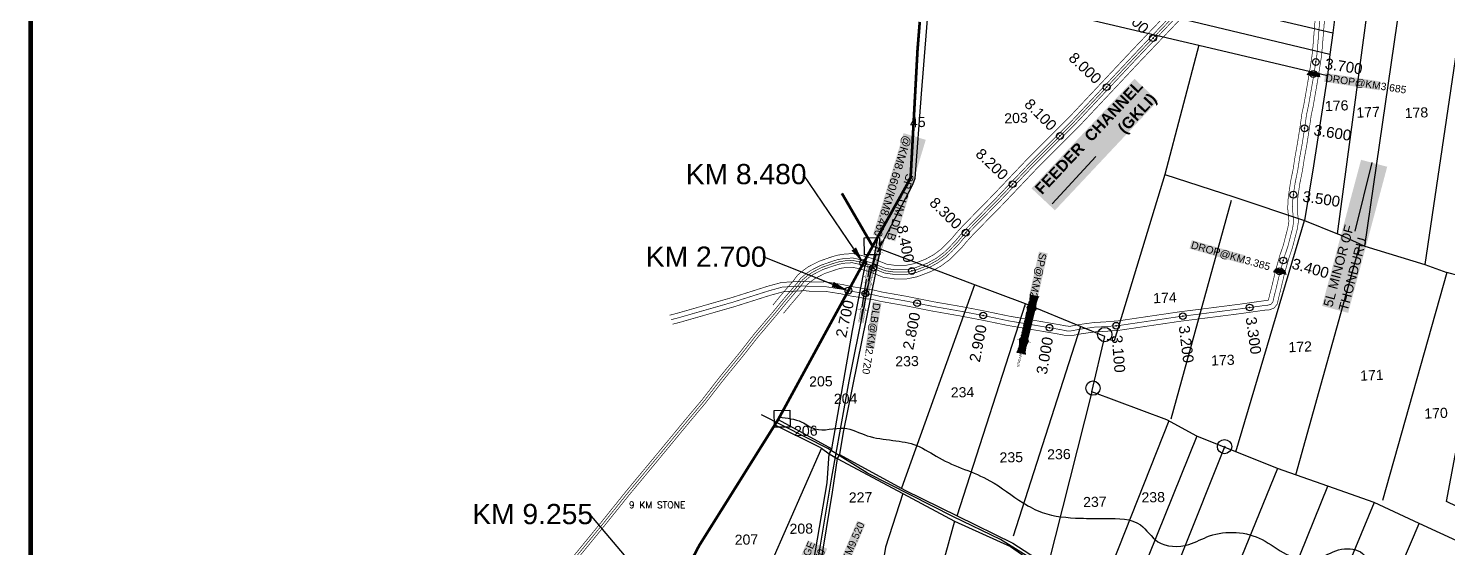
# Model space of a CAD drawing. Header units: inches. Extents: x 189567 to 224456, y 1616569 to 1632146.
# Drawn here: x 189567 to 191674, y 1621159 to 1621930 of the extents above; entities that cross this region are included whole.
import ezdxf
from ezdxf import colors
from ezdxf.entities.mleader import LeaderData, LeaderLine
from ezdxf.enums import TextEntityAlignment as Align
from ezdxf.math import Vec2, Vec3

# ---------------------------------------------------------------- set-up
doc = ezdxf.new("R2010")
doc.units = ezdxf.units.IN
doc.header["$LTSCALE"] = 15
doc.header["$MEASUREMENT"] = 0
doc.header["$PDMODE"] = 32
doc.header["$PDSIZE"] = 10
doc.linetypes.add('ACAD_ISO02W100', pattern=[15, 12, -3])
doc.linetypes.add('HIDDEN2', pattern=[0.1875, 0.125, -0.0625])
for name, color, linetype in [('CANAL1', 7, 'Continuous'), ('CHANAGE', 1, 'Continuous'), ('CS', 134, 'Continuous'), ('PLOT', 7, 'Continuous'), ('PLOT NO', 1, 'Continuous'), ('PLOT NOS', 7, 'Continuous'), ('POINT', 2, 'Continuous'), ('RE REMARKS', 7, 'Continuous'), ('ROAD', 1, 'Continuous'), ('STREAM', 4, 'Continuous'), ('STRUCTURE', 5, 'Continuous'), ('text2', 7, 'Continuous'), ('VILLAGE BOUNADRY STONES', 1, 'Continuous'), ('VILLAGE BOUNDRY', 5, 'Continuous'), ('VILLAGE STONES', 240, 'Continuous')]:
    doc.layers.add(name, color=color, linetype=linetype)
doc.styles.add('section', font='romant.shx', dxfattribs={"height": 2})
doc.styles.get("Standard").update_dxf_attribs({"font": 'arial.ttf'})
doc.dimstyles.get("Standard").update_dxf_attribs({"dimtxt": 0.18, "dimasz": 0.18, "dimexe": 0.18, "dimexo": 0.0625, "dimgap": 0.09, "dimtad": 0, "dimtih": 1, "dimtoh": 1, "dimdec": 4, "dimzin": 0, "dimdsep": 46, "dimtxsty": 'Standard', "dimcen": 0.09, "dimadec": 0, "dimazin": 0, "dimtfac": 1, "dimtdec": 4, "dimtofl": 0, "dimtmove": 0, "dimatfit": 3, "dimfxl": 1, "dimtolj": 1, "dimtzin": 0, "dimarcsym": 0})

# ---------------------------------------------------------------- blocks, each defined once
blk = doc.blocks.new('DROP')
h = blk.add_hatch()
h.set_pattern_fill('ANSI31', color=1, scale=10, angle=45)
h.set_pattern_definition([(90, (-324.4107, -25.7687), (-1.25, 0), [])])
h.paths.add_polyline_path([(-9.9, -4.3), (-13.8, 4.1), (13.8, 4.1), (10.2, -4.3)])
at = {"layer": 'STRUCTURE', "color": 5, "const_width": 0.49}
blk.add_lwpolyline([(-9.9, -4.3), (-13.8, 4.1), (13.8, 4.1), (10.2, -4.3), (-9.9, -4.3)], dxfattribs=at)
at = {"layer": 'STRUCTURE', "color": 5}
blk.add_circle((0, 0), 1.33, dxfattribs=at)
blk = doc.blocks.new('SP')
at = {"layer": 'STRUCTURE'}
h = blk.add_hatch(dxfattribs=at)
h.set_pattern_fill('DASH', color=256, scale=8, style=0)
edge = h.paths.add_edge_path()
edge.add_spline(control_points=[(769825.7, 1706742.1), (769825.3, 1706741.8), (769823.8, 1706740.8), (769820.9, 1706740.3), (769817, 1706739.7), (769811.4, 1706738.9), (769804, 1706739.7), (769798.4, 1706741), (769795.6, 1706741.6)], knot_values=[0, 0, 0, 0, 1.613557, 5.24513, 8.624976, 13.470124, 22.190216, 30.746377, 30.746377, 30.746377, 30.746377], degree=3, periodic=0)
edge.add_line((769795.6, 1706741.6), (769792.6, 1706739.6))
edge.add_line((769792.6, 1706739.6), (769732.6, 1706739.6))
edge.add_line((769732.6, 1706739.6), (769729.6, 1706741.6))
edge.add_spline(control_points=[(769729.6, 1706741.6), (769726.9, 1706740.9), (769721.3, 1706739.5), (769713.9, 1706738.5), (769708.3, 1706739.1), (769704.4, 1706739.6), (769701.5, 1706740), (769700, 1706741), (769699.5, 1706741.3)], knot_values=[0, 0, 0, 0, 8.556161, 17.276253, 22.121402, 25.501247, 29.13282, 30.746377, 30.746377, 30.746377, 30.746377], degree=3, periodic=0)
edge.add_line((769699.5, 1706741.3), (769699.5, 1706722.1))
edge.add_spline(control_points=[(769699.5, 1706722.1), (769700, 1706722.4), (769701.4, 1706723.4), (769704.3, 1706724), (769708.2, 1706724.5), (769713.8, 1706725.3), (769721.2, 1706724.5), (769726.8, 1706723.3), (769729.6, 1706722.6)], knot_values=[0, 0, 0, 0, 1.613557, 5.24513, 8.624976, 13.470124, 22.190216, 30.746377, 30.746377, 30.746377, 30.746377], degree=3, periodic=0)
edge.add_line((769729.6, 1706722.6), (769732.6, 1706724.6))
edge.add_line((769732.6, 1706724.6), (769792.6, 1706724.6))
edge.add_line((769792.6, 1706724.6), (769795.6, 1706722.6))
edge.add_spline(control_points=[(769795.6, 1706722.6), (769798.4, 1706723.3), (769803.9, 1706724.8), (769811.3, 1706725.8), (769817, 1706725.1), (769820.9, 1706724.7), (769823.8, 1706724.2), (769825.2, 1706723.3), (769825.7, 1706723)], knot_values=[0, 0, 0, 0, 8.556161, 17.276253, 22.121402, 25.501247, 29.13282, 30.746377, 30.746377, 30.746377, 30.746377], degree=3, periodic=0)
edge.add_line((769825.7, 1706723), (769825.7, 1706742.1))
h.paths.add_polyline_path([(769764.2, 1706732.1, -1), (769761.1, 1706732.1, -1)], flags=0)
h.paths.add_polyline_path([(769761.1, 1706732.1, 1), (769764.2, 1706732.1, 1)], flags=16)
at = {"layer": 'STRUCTURE', "const_width": 0.628}
for points in [[(769726.6, 1706747.6), (769726.6, 1706743.6), (769732.6, 1706739.6), (769792.6, 1706739.6), (769798.6, 1706743.6), (769798.6, 1706747.6)], [(769726.6, 1706716.6), (769726.6, 1706720.6), (769732.6, 1706724.6), (769792.6, 1706724.6), (769798.6, 1706720.6), (769798.6, 1706716.6)]]:
    blk.add_lwpolyline(points, dxfattribs=at)
at = {"layer": 'STRUCTURE', "color": 3}
blk.add_lwpolyline([(769732.6, 1706724.6), (769792.6, 1706724.6)], dxfattribs=at)
blk.add_lwpolyline([(769732.6, 1706724.6), (769792.6, 1706724.6)], dxfattribs=at)
at = {"layer": 'STRUCTURE', "color": 0}
blk.add_circle((769762.6, 1706732.1), 1.55, dxfattribs=at)
at = {"layer": 'STRUCTURE'}
for points in [[(769699.5, 1706741.3), (769700.9, 1706740.5), (769704.4, 1706739.6), (769707.8, 1706739.2), (769712.6, 1706738.8), (769721.3, 1706739.7), (769729.6, 1706741.6)], [(769825.7, 1706742.1), (769824.3, 1706741.3), (769820.8, 1706740.3), (769817.5, 1706739.8), (769812.7, 1706739.2), (769804, 1706739.9), (769795.6, 1706741.6)], [(769699.5, 1706722.1), (769700.9, 1706723), (769704.4, 1706724), (769707.7, 1706724.5), (769712.5, 1706725), (769721.2, 1706724.4), (769729.6, 1706722.6)], [(769825.7, 1706723), (769824.3, 1706723.8), (769820.8, 1706724.7), (769817.4, 1706725.1), (769812.6, 1706725.5), (769803.9, 1706724.6), (769795.6, 1706722.6)]]:
    blk.add_spline(points, degree=3, dxfattribs=at)
at = {"layer": 'STRUCTURE', "color": 0}
blk.add_text('STREAM', height=5, dxfattribs=at).set_placement((769684.3, 1706732.1), align=Align.MIDDLE_CENTER)
for points in [[(769727.4, 1706732.1), (769700.8, 1706732.1)], [(769824.4, 1706732.1), (769800.5, 1706732.1)]]:
    blk.add_leader(points, dimstyle='Standard', override={"dimasz": 10, "dimgap": 0.09, "dimtad": 0}, dxfattribs=at)
blk = doc.blocks.new('SLB')
at = {"layer": 'STRUCTURE'}
h = blk.add_hatch(dxfattribs=at)
h.set_pattern_fill('DOTS', color=6, scale=20, angle=320.3722, style=0)
h.set_pattern_definition([(320.372247934, (-159.4327, -72.9564), (1.2786241598, 0.5641323054), [0, -1.25])])
h.paths.add_polyline_path([(769699.5, 1706871.1), (769699.5, 1706861.1), (769729.1, 1706861.1), (769732.1, 1706863.1), (769792.1, 1706863.1), (769795.1, 1706861.1), (769824.7, 1706861.1), (769824.7, 1706871.1), (769795.1, 1706871.1), (769792.1, 1706869.1), (769732.1, 1706869.1), (769729.1, 1706871.1)])
at = {"layer": 'STRUCTURE', "color": 6, "linetype": 'ACAD_ISO02W100', "ltscale": 0.5, "const_width": 0.5}
for points in [[(769699.5, 1706871.1), (769729.1, 1706871.1)], [(769699.5, 1706861.1), (769729.1, 1706861.1)], [(769795.1, 1706871.1), (769824.7, 1706871.1)], [(769795.1, 1706861.1), (769824.7, 1706861.1)]]:
    blk.add_lwpolyline(points, dxfattribs=at)
at = {"layer": 'STRUCTURE', "color": 6, "const_width": 0.628}
for points in [[(769726.1, 1706877.1), (769726.1, 1706873.1), (769732.1, 1706869.1), (769792.1, 1706869.1), (769798.1, 1706873.1), (769798.1, 1706877.1)], [(769726.1, 1706855.1), (769726.1, 1706859.1), (769732.1, 1706863.1), (769792.1, 1706863.1), (769798.1, 1706859.1), (769798.1, 1706855.1)]]:
    blk.add_lwpolyline(points, dxfattribs=at)
at = {"layer": 'STRUCTURE', "color": 6}
blk.add_lwpolyline([(769732.1, 1706863.1), (769792.1, 1706863.1)], dxfattribs=at)
blk.add_lwpolyline([(769732.1, 1706863.1), (769792.1, 1706863.1)], dxfattribs=at)
at = {"layer": 'STRUCTURE', "color": 0}
blk.add_circle((769762.1, 1706866.1), 1.24, dxfattribs=at)
for points in [[(769703.8, 1706866), (769726.7, 1706866)], [(769818.6, 1706865.8), (769795.7, 1706865.8)]]:
    blk.add_leader(points, dimstyle='Standard', override={"dimasz": 10, "dimgap": 0.09, "dimtad": 0}, dxfattribs=at)

msp = doc.modelspace()

# ---------------------------------------------------------------- linework, layer by layer
at = {"layer": 'CANAL1', "color": 200, "const_width": 1}
for points in [[(191310.3, 1622006.6), (191205, 1621896.2), (191112.8, 1621798), (191048.5, 1621733.7), (191000.5, 1621683.2), (190955.6, 1621637.4), (190945.4, 1621626.3), (190938.7, 1621618.2), (190928.7, 1621607.9), (190921.9, 1621601.4), (190911.6, 1621593.7), (190899.4, 1621587), (190881.2, 1621580), (190869.5, 1621577.7), (190854.5, 1621577.7), (190841.6, 1621579.5), (190821.8, 1621587.5), (190805.1, 1621592.3), (190792.2, 1621595.1), (190780.3, 1621594.7), (190768.3, 1621592.8), (190760.1, 1621590.4), (190754.8, 1621588.6), (190741.4, 1621583.9), (190732.8, 1621579.6), (190725, 1621575.5), (190717.5, 1621570.1), (190709.1, 1621563), (190703.7, 1621555.7), (190693.5, 1621543.7), (190682.3, 1621530.6), (190672.8, 1621518.8)], [(191324.7, 1621992.7), (191219.5, 1621882.5), (191127.1, 1621784.1), (191062.8, 1621719.7), (191014.9, 1621669.3), (190970.1, 1621623.6), (190960.4, 1621613.1), (190953.6, 1621604.8), (190942.8, 1621593.8), (190934.9, 1621586.1), (190922.4, 1621576.8), (190907.8, 1621568.8), (190886.8, 1621560.8), (190871.5, 1621557.7), (190853, 1621557.7), (190836.4, 1621560.1), (190815.4, 1621568.5), (190800.2, 1621572.9), (190790.3, 1621575), (190782.2, 1621574.8), (190772.8, 1621573.3), (190766.2, 1621571.3), (190761.2, 1621569.6), (190749.2, 1621565.5), (190742, 1621561.8), (190735.5, 1621558.4), (190729.8, 1621554.3), (190723.8, 1621549.3), (190719.3, 1621543.2), (190708.8, 1621530.8), (190697.7, 1621517.8), (190688.5, 1621506.6)], [(190804.5, 1621529.6), (190811.8, 1621527.9), (190818.9, 1621527.5), (190831.9, 1621524.4), (190868.2, 1621518), (190908.5, 1621510), (190950.3, 1621502.7), (190983.8, 1621496.3), (191021.9, 1621488.4), (191048.8, 1621483.9), (191098.5, 1621475.4), (191107.8, 1621473.5), (191115.4, 1621473.2), (191130, 1621476), (191151.8, 1621479.1), (191164.9, 1621479.6), (191187.4, 1621481.4), (191278.7, 1621494.9), (191308.4, 1621498.6), (191367.8, 1621506.2), (191404.4, 1621511.4), (191409.7, 1621511.7), (191416.6, 1621514.2), (191421.5, 1621520.3), (191423.8, 1621530.8), (191425.8, 1621538.4), (191432.6, 1621567), (191438.7, 1621588.3), (191443.9, 1621603.7), (191451.2, 1621631.6), (191452.9, 1621642.9), (191452.1, 1621651.5), (191451.1, 1621662.5), (191451.5, 1621674), (191452.4, 1621681.7), (191455, 1621699.3), (191459, 1621719), (191461.5, 1621735.6), (191465.5, 1621757.6), (191469.6, 1621784.4), (191471.8, 1621800.2), (191474.8, 1621814), (191479.9, 1621843.4), (191482.9, 1621861), (191485.6, 1621878.6), (191487, 1621887.4), (191488.3, 1621900.6), (191492.5, 1621952.9)], [(190807.6, 1621543.2), (190813.8, 1621541.8), (190821, 1621541.4), (190834.7, 1621538.1), (190870.8, 1621531.8), (190911.1, 1621523.7), (190952.8, 1621516.5), (190986.6, 1621510), (191024.5, 1621502.1), (191051.2, 1621497.7), (191101, 1621489.1), (191109.4, 1621487.5), (191114.3, 1621487.3), (191127.7, 1621489.9), (191150.5, 1621493), (191164, 1621493.6), (191185.9, 1621495.4), (191276.8, 1621508.8), (191306.6, 1621512.5), (191366, 1621520.1), (191403, 1621525.3), (191406.8, 1621525.6), (191408.1, 1621526), (191408.5, 1621526.5), (191410.2, 1621534.2), (191412.3, 1621541.8), (191419.1, 1621570.5), (191425.3, 1621592.5), (191430.5, 1621607.7), (191437.4, 1621634.5), (191438.8, 1621643.3), (191438.2, 1621650.1), (191437, 1621662.1), (191437.5, 1621675), (191438.5, 1621683.5), (191441.2, 1621701.8), (191445.2, 1621721.4), (191447.7, 1621737.9), (191451.6, 1621759.9), (191455.8, 1621786.5), (191458, 1621802.7), (191461, 1621816.6), (191466.1, 1621845.8), (191469.1, 1621863.3), (191471.8, 1621880.8), (191473.1, 1621889.2), (191474.4, 1621901.8), (191478.6, 1621954.3)], [(190519.4, 1621503.7), (190530.9, 1621506.7), (190611.7, 1621529.9), (190664.8, 1621546.7), (190677.7, 1621550.2)], [(190677.7, 1621550.2), (190685.7, 1621552.4), (190719.7, 1621554.2), (190730, 1621553.1), (190750.3, 1621553.3), (190776.7, 1621549.1), (190790.9, 1621546), (190801.6, 1621544.3), (190807.3, 1621543.3)], [(190523.5, 1621490.3), (190534.7, 1621493.2), (190615.8, 1621516.5), (190668.8, 1621533.3), (190678.8, 1621536)], [(190678.8, 1621536), (190687.9, 1621538.5), (190719.4, 1621540.2), (190729.3, 1621539.1), (190749.3, 1621539.3), (190774.1, 1621535.4), (190788.3, 1621532.2), (190799.3, 1621530.5), (190804.8, 1621529.5)]]:
    msp.add_lwpolyline(points, dxfattribs=at)
at = {"layer": 'CANAL1', "color": 5, "const_width": 1}
for points in [[(191314.9, 1622002), (191209.7, 1621891.7), (191117.4, 1621793.5), (191053.2, 1621729.1), (191005.1, 1621678.7), (190960.3, 1621632.9), (190950.3, 1621622), (190943.5, 1621613.9), (190933.3, 1621603.3), (190926.2, 1621596.4), (190915.1, 1621588.2), (190902.1, 1621581), (190883, 1621573.8), (190870.2, 1621571.2), (190854, 1621571.2), (190839.9, 1621573.2), (190819.7, 1621581.3), (190803.5, 1621586), (190791.6, 1621588.6), (190780.9, 1621588.2), (190769.8, 1621586.5), (190762.1, 1621584.2), (190756.9, 1621582.4), (190744, 1621577.9), (190735.8, 1621573.8), (190728.4, 1621569.9), (190721.5, 1621565), (190713.9, 1621558.5), (190708.8, 1621551.6), (190698.5, 1621539.5), (190687.3, 1621526.4), (190672.9, 1621508.7), (190645.3, 1621476.3), (190622, 1621446.5), (190593.9, 1621412.2), (190567.5, 1621378.1), (190544, 1621350.2), (190503.7, 1621301.3), (190455, 1621242.6), (190417.1, 1621195.4), (190366.7, 1621133.7)], [(191320, 1621997.2), (191214.8, 1621886.9), (191122.5, 1621788.6), (191058.2, 1621724.2), (191010.2, 1621673.8), (190965.4, 1621628.1), (190955.5, 1621617.4), (190948.7, 1621609.2), (190938.2, 1621598.4), (190930.7, 1621591.1), (190918.9, 1621582.3), (190905.1, 1621574.7), (190885, 1621567), (190870.8, 1621564.2), (190853.5, 1621564.2), (190838.1, 1621566.4), (190817.5, 1621574.7), (190801.7, 1621579.2), (190790.9, 1621581.6), (190781.6, 1621581.3), (190771.4, 1621579.6), (190764.2, 1621577.5), (190759.1, 1621575.8), (190746.7, 1621571.5), (190739, 1621567.6), (190732.1, 1621563.9), (190725.8, 1621559.5), (190719, 1621553.7), (190714.2, 1621547.3), (190703.8, 1621535), (190692.7, 1621521.9), (190678.3, 1621504.2), (190650.8, 1621471.8), (190627.5, 1621442.2), (190599.4, 1621407.8), (190573, 1621373.8), (190549.4, 1621345.7), (190509.1, 1621296.9), (190460.4, 1621238.2), (190422.5, 1621191), (190372.1, 1621129.2)]]:
    msp.add_lwpolyline(points, dxfattribs=at)
at = {"layer": 'CANAL1', "color": 1, "linetype": 'HIDDEN2', "ltscale": 4, "const_width": 1}
for points in [[(191317.5, 1621999.6), (191212.2, 1621889.3), (191119.9, 1621791), (191055.7, 1621726.7), (191007.7, 1621676.3), (190962.9, 1621630.5), (190952.9, 1621619.7), (190946.1, 1621611.5), (190935.8, 1621600.9), (190928.4, 1621593.8), (190917, 1621585.3), (190903.6, 1621577.9), (190884, 1621570.4), (190870.5, 1621567.7), (190853.7, 1621567.7), (190839, 1621569.8), (190818.6, 1621578), (190802.6, 1621582.6), (190791.2, 1621585.1), (190781.2, 1621584.7), (190770.6, 1621583), (190763.1, 1621580.8), (190758, 1621579.1), (190745.3, 1621574.7), (190737.4, 1621570.7), (190730.3, 1621566.9), (190723.6, 1621562.2), (190716.5, 1621556.1), (190711.5, 1621549.5), (190701.2, 1621537.3), (190690, 1621524.2), (190675.6, 1621506.5), (190648, 1621474.1), (190624.7, 1621444.4), (190596.7, 1621410), (190570.2, 1621375.9), (190546.7, 1621347.9), (190506.4, 1621299.1), (190457.7, 1621240.4), (190419.8, 1621193.2), (190369.4, 1621131.5)], [(191317.5, 1621999.6), (191212.2, 1621889.3), (191119.9, 1621791), (191055.7, 1621726.7), (191007.7, 1621676.3), (190962.9, 1621630.5), (190952.9, 1621619.7), (190946.1, 1621611.5), (190935.8, 1621600.9), (190928.4, 1621593.8), (190917, 1621585.3), (190903.6, 1621577.9), (190884, 1621570.4), (190870.5, 1621567.7), (190853.7, 1621567.7), (190839, 1621569.8), (190822.7, 1621576.4), (190818.6, 1621578), (190802.6, 1621582.6), (190791.2, 1621585.1), (190781.2, 1621584.7), (190770.6, 1621583), (190763.1, 1621580.8), (190758, 1621579.1), (190745.3, 1621574.7), (190737.4, 1621570.7), (190730.3, 1621566.9), (190723.6, 1621562.2), (190716.5, 1621556.1), (190711.5, 1621549.5), (190701.2, 1621537.3), (190690, 1621524.2), (190675.6, 1621506.5), (190648, 1621474.1), (190624.7, 1621444.4), (190596.7, 1621410), (190570.2, 1621375.9), (190546.7, 1621347.9), (190506.4, 1621299.1), (190457.7, 1621240.4), (190444.4, 1621223.8)], [(190806.1, 1621536.4), (190812.8, 1621534.9), (190820, 1621534.4), (190833.3, 1621531.3), (190869.5, 1621524.9), (190909.8, 1621516.9), (190951.6, 1621509.6), (190985.2, 1621503.2), (191023.2, 1621495.2), (191050, 1621490.8), (191099.8, 1621482.3), (191108.6, 1621480.5), (191114.8, 1621480.3), (191128.9, 1621483), (191151.1, 1621486.1), (191164.5, 1621486.6), (191186.6, 1621488.4), (191277.8, 1621501.9), (191307.5, 1621505.6), (191366.9, 1621513.2), (191403.7, 1621518.3), (191408.3, 1621518.7), (191412.3, 1621520.1), (191415, 1621523.4), (191417, 1621532.5), (191419, 1621540.1), (191425.8, 1621568.7), (191432, 1621590.4), (191437.2, 1621605.7), (191444.3, 1621633), (191445.9, 1621643.1), (191445.1, 1621650.8), (191444, 1621662.3), (191444.5, 1621674.5), (191445.4, 1621682.6), (191448.1, 1621700.5), (191452.1, 1621720.2), (191454.6, 1621736.7), (191458.6, 1621758.7), (191462.7, 1621785.5), (191464.9, 1621801.4), (191467.9, 1621815.3), (191473, 1621844.6), (191476, 1621862.1), (191478.7, 1621879.7), (191480.1, 1621888.3), (191481.3, 1621901.2), (191485.5, 1621953.6)], [(191091.3, 1621762.3), (191055.7, 1621726.7), (191007.7, 1621676.3), (190962.9, 1621630.5), (190952.9, 1621619.7), (190946.1, 1621611.5), (190935.8, 1621600.9), (190928.4, 1621593.8), (190917, 1621585.3), (190903.6, 1621577.9), (190884, 1621570.4), (190870.5, 1621567.7), (190853.7, 1621567.7), (190839, 1621569.8), (190818.6, 1621578), (190802.6, 1621582.6), (190791.2, 1621585.1), (190781.2, 1621584.7), (190770.6, 1621583), (190763.1, 1621580.8), (190758, 1621579.1), (190745.3, 1621574.7), (190737.4, 1621570.7), (190730.3, 1621566.9), (190723.6, 1621562.2), (190716.5, 1621556.1), (190711.5, 1621549.5), (190701.2, 1621537.3), (190690, 1621524.2), (190675.6, 1621506.5), (190648, 1621474.1), (190624.7, 1621444.4), (190596.7, 1621410), (190570.2, 1621375.9), (190546.7, 1621347.9), (190506.4, 1621299.1), (190457.7, 1621240.4), (190419.8, 1621193.2), (190369.4, 1621131.5)], [(191091.3, 1621762.3), (191055.7, 1621726.7), (191007.7, 1621676.3), (190962.9, 1621630.5), (190952.9, 1621619.7), (190946.1, 1621611.5), (190935.8, 1621600.9), (190928.4, 1621593.8), (190917, 1621585.3), (190903.6, 1621577.9), (190884, 1621570.4), (190870.5, 1621567.7), (190853.7, 1621567.7), (190839, 1621569.8), (190818.6, 1621578), (190802.6, 1621582.6), (190791.2, 1621585.1), (190781.2, 1621584.7), (190770.6, 1621583), (190763.1, 1621580.8), (190758, 1621579.1), (190745.3, 1621574.7), (190737.4, 1621570.7), (190730.3, 1621566.9), (190723.6, 1621562.2), (190716.5, 1621556.1), (190711.5, 1621549.5), (190701.2, 1621537.3), (190690, 1621524.2), (190675.6, 1621506.5), (190648, 1621474.1), (190624.7, 1621444.4), (190596.7, 1621410), (190570.2, 1621375.9), (190547.4, 1621348.7)], [(190521.4, 1621497), (190532.8, 1621500), (190613.7, 1621523.2), (190666.8, 1621540), (190686.8, 1621545.5), (190719.5, 1621547.2), (190729.7, 1621546.1), (190749.8, 1621546.3), (190775.4, 1621542.2), (190789.6, 1621539.1), (190800.4, 1621537.4), (190806.1, 1621536.4)]]:
    msp.add_lwpolyline(points, dxfattribs=at)
at = {"layer": 'CS', "color": 3}
for p in [(191478.7, 1621879.8), (191462.1, 1621781.3), (191445.4, 1621682.7), (191430.5, 1621584.9), (190784.7, 1621540.2), (190886.7, 1621521.5), (190985, 1621503.2), (191281.3, 1621502.3), (191380.5, 1621515.1), (191083.3, 1621485.1), (191182.4, 1621488.1)]:
    msp.add_point(p, dxfattribs=at)
at = {"layer": 'PLOT'}
for points in [[(190933.7, 1622057), (191503.8, 1621923)], [(191517.4, 1622049.9), (191512.8, 1622020.7), (191510.5, 1621986.7), (191508.1, 1621955), (191503.8, 1621923), (191499.7, 1621890.8), (191496.3, 1621859.5), (191475.2, 1621725.6), (191461.7, 1621644.2), (191511, 1621624.6), (191566.3, 1622038)], [(191499.7, 1621890.8), (190925.8, 1622028.5)], [(191704.5, 1622011.8), (191640.6, 1621578.9)], [(190905.2, 1621986.9), (190892.8, 1621832.7), (190883.5, 1621706.8), (190879.8, 1621697.5), (190827.3, 1621597.4)], [(190914.1, 1621996.9), (191305.2, 1621904.8), (191496.3, 1621859.5)], [(191305.2, 1621904.8), (191254.6, 1621712.5), (191179.3, 1621465.5), (191168.8, 1621467.8)], [(191254.6, 1621712.5), (191357, 1621679.6), (191461.7, 1621644.2)], [(191353.1, 1621674.2), (191263.3, 1621349.5)], [(191694.6, 1621165.4), (191632.3, 1621194.3), (191565.4, 1621225.4), (191496.4, 1621249.8), (191421.7, 1621276), (191302.3, 1621324), (191257.7, 1621348.1), (191146.2, 1621389.9), (191165.5, 1621472.1), (191129.6, 1621486.9), (191047.8, 1621520.6), (190965.3, 1621551.2), (190820.7, 1621606.2)], [(190831.7, 1621600.9), (190777, 1621330.2), (190771.5, 1621297), (190768.2, 1621291), (190760.4, 1621240.8), (190734, 1621077.7), (190711.6, 1620969.6), (190698.9, 1620924.4), (190686.8, 1620881.5), (190674.7, 1620817.4), (190665.8, 1620767.1), (190641, 1620656.1), (190603.7, 1620488.8), (190584.8, 1620374.3), (190568.9, 1620306.7), (190561.3, 1620173.7), (190552.2, 1620017), (190551.6, 1619910), (190544.6, 1619764.9), (190549.1, 1619660.8)], [(190704.5, 1620972.2), (190753.3, 1621254.6), (190756, 1621297.6), (190760.2, 1621305.2), (190790.8, 1621480.8), (190811.9, 1621590.1)], [(190972, 1621548.8), (190863.5, 1621246.6)], [(190946.1, 1621205.7), (191047.8, 1621520.6)], [(191129.6, 1621486.9), (191029.4, 1621175.5)], [(191146.2, 1621389.9), (191080.9, 1621131.6)], [(190675.7, 1621341.1), (190741.2, 1621308), (190744.9, 1621306.1), (190756, 1621297.6)], [(190680.4, 1621348.6), (190760.2, 1621305.2), (190756, 1621297.6), (190768.2, 1621291), (190865.5, 1621238.8), (190942.3, 1621197.6), (191025.4, 1621160.3), (191081, 1621121.8), (191159.4, 1621042.5), (191187.1, 1621014.5), (191212.6, 1620988.7), (191272.8, 1620916.4), (191281.2, 1620906.4), (191324.1, 1620874.6), (191379.3, 1620833.7), (191433.2, 1620804.1), (191479.1, 1620772.4), (191537.8, 1620720), (191597, 1620657.5), (191640.4, 1620629.5), (191669, 1620611.1), (191721.7, 1620542.1)], [(191260.4, 1621346.6), (191148.6, 1621064.2)], [(191302.3, 1621324), (191183.4, 1621029.6)], [(190744.9, 1621306.1), (190669, 1621134.2), (190612.5, 1621006.3)], [(190771.5, 1621297), (190868.4, 1621243.9), (190946.1, 1621205.7), (191028.9, 1621165), (191080.9, 1621131.6), (191152.7, 1621060.2), (191183.4, 1621029.6), (191217.1, 1620992.1), (191276.6, 1620920.2), (191344.4, 1620873.3), (191402.7, 1620832.9), (191462.9, 1620797.5), (191488.7, 1620776.9), (191519.4, 1620759.9), (191528.6, 1620754.8), (191552.7, 1620741.6), (191524, 1620757.3), (191537.8, 1620734.2), (191595.6, 1620672.3), (191639.3, 1620637.3), (191670.8, 1620608.7), (191731, 1620565.2)], [(191343.5, 1621309.2), (191217.1, 1620992.1)], [(191421.9, 1621276), (191276.6, 1620920.2)], [(191421.7, 1621276.1), (191421.7, 1621276.1)], [(191344.4, 1620873.3), (191496.4, 1621249.8)], [(190865.5, 1621238.8), (190839.9, 1621159.1), (190829.4, 1621095.9), (190776.6, 1620945.5)], [(191565.4, 1621225.4), (191402.7, 1620832.9)], [(190942.3, 1621197.6), (190924.8, 1621134.7), (190907, 1621076.3)], [(191462.9, 1620797.5), (191632.3, 1621194.3)]]:
    msp.add_lwpolyline(points, dxfattribs=at)
at = {"layer": 'PLOT', "elevation": 19}
for points in [[(191551.4, 1621606.4), (191613.1, 1622029.7)], [(191360.1, 1621300.8), (191461.7, 1621644.2)], [(191449, 1621266.4), (191544.4, 1621609.4), (191511, 1621624.6)], [(191544.4, 1621609.4), (191551.4, 1621606.4), (191640.6, 1621578.9), (191673.1, 1621567), (191577.7, 1621228.7)], [(191687.8, 1621180.1), (191688.3, 1621219.6), (191672.9, 1621227.2), (191733.5, 1621550.2), (191728.1, 1621552.5), (191673.1, 1621567)]]:
    msp.add_lwpolyline(points, dxfattribs=at)
at = {"layer": 'POINT'}
for p in [(191475, 1621862, 87), (190822, 1621574, 19), (191425, 1621569, 86), (190810, 1621536, 84), (191051, 1621490, 85)]:
    msp.add_point(p, dxfattribs=at)
at = {"layer": 'ROAD'}
for points in [[(190828.4, 1621620.1), (190785.2, 1621405.8), (190759.9, 1621263.4), (190727.3, 1621070), (190695.1, 1620919.2), (190674.4, 1620842.8), (190655, 1620751.7), (190623.2, 1620607.7), (190594.5, 1620472.9), (190563.6, 1620303.6), (190551, 1620075.3), (190538.8, 1619813), (190537.7, 1619678.7), (190560.9, 1619615.8), (190600.5, 1619456.7), (190607.8, 1619397.2), (190606.9, 1619294.4), (190630.7, 1619191.7)], [(191691.3, 1620594.2), (191656.4, 1620619.6), (191592.4, 1620667.6), (191525.2, 1620739.7), (191445.5, 1620803.8), (191366.8, 1620852.7), (191285.1, 1620906.7), (191238.8, 1620961.4), (191137.2, 1621070.2), (191079.1, 1621128.1), (191010.8, 1621170.6), (190941, 1621204.3), (190813.2, 1621269.3), (190754.2, 1621305.6), (190655.7, 1621355.8)]]:
    msp.add_lwpolyline(points, dxfattribs=at)
at = {"layer": 'STREAM'}
msp.add_spline([(190682.3, 1621352.2), (190715.4, 1621345), (190735.2, 1621334.8), (190778.2, 1621335.9), (190812.5, 1621324.8), (190850.8, 1621317.8), (190886.3, 1621310.1), (190919.3, 1621291.8), (190994.9, 1621257.9), (191044.2, 1621224.9), (191072.5, 1621210.8), (191128.9, 1621202.2), (191167.4, 1621201.9), (191218.4, 1621192.3), (191244.1, 1621167.3), (191290, 1621163.3), (191321, 1621175.8), (191399.2, 1621170.6), (191434.9, 1621148.9), (191484.3, 1621143.9), (191517, 1621156.1), (191548, 1621150), (191568.4, 1621088.1), (191620.8, 1621065.5), (191673.1, 1621060.2), (191703, 1621034.2), (191737.6, 1621021.5), (191794.5, 1621032.4), (191836.5, 1621029.4), (191871.3, 1620975.4), (191910.2, 1620958.6), (191933.5, 1620946.8), (191958, 1620949), (191975, 1620942.7), (192033.8, 1620941.4), (192092.5, 1620948.5), (192142.1, 1620959.6), (192177.7, 1620982.6), (192205.7, 1620948.5), (192234.4, 1620919.2), (192241.4, 1620868.2), (192257, 1620820.9), (192264.7, 1620786.1), (192276.2, 1620717.1), (192299.3, 1620677.7), (192309.1, 1620645), (192330.8, 1620628.9), (192356.9, 1620586.9), (192400.5, 1620534.5), (192424.5, 1620481.8), (192459.1, 1620429.8), (192459.6, 1620377.2), (192462.3, 1620323.3), (192461.2, 1620290.8), (192473.5, 1620266.9), (192479.7, 1620233.5), (192497, 1620205.8), (192501.9, 1620160.2), (192501.5, 1620121), (192503.2, 1620090.8)], degree=3, dxfattribs=at)
at = {"layer": 'text2', "color": 5, "const_width": 7}
msp.add_lwpolyline([(198633.6, 1616572.1), (189570.7, 1616572.1), (189570.7, 1624123.6), (198633.6, 1624123.6)], close=True, dxfattribs=at)
at = {"layer": 'text2', "color": 3}
for p in [(191237, 1621915.3), (191168.2, 1621842.4), (191098.9, 1621769.9), (191028.6, 1621698.3), (190958.9, 1621626.2), (190806.8, 1621581.4), (190878.9, 1621569.4)]:
    msp.add_point(p, dxfattribs=at)
at = {"layer": 'VILLAGE BOUNADRY STONES'}
for points in [[(190808.1, 1621618.5), (190831, 1621618.9), (190831.5, 1621593.6), (190808.6, 1621593.2)], [(190674.7, 1621362.4), (190697.6, 1621362.9), (190698.1, 1621337.6), (190675.2, 1621337.2)]]:
    msp.add_lwpolyline(points, close=True, dxfattribs=at)
for centre in [(191165.4, 1621475), (191147.8, 1621395.4), (191343.2, 1621308.6)]:
    msp.add_circle(centre, 10.6, dxfattribs=at)
at = {"layer": 'VILLAGE BOUNDRY', "color": 5, "const_width": 4}
msp.add_lwpolyline([(190890.7, 1621939.4), (190887.4, 1621898.1), (190877.1, 1621707.5), (190870.4, 1621695.3), (190820.7, 1621606.2), (190820.7, 1621606.2), (190820.7, 1621606.2), (190775.1, 1621684.7), (190820.7, 1621606.2), (190680.4, 1621348.6), (190563.2, 1621161.6), (190505.5, 1621051.1), (190465.2, 1621006.2), (190441.6, 1620968.4), (190420.4, 1620938.7), (190371.8, 1620877.4), (190215.6, 1620669.8), (190021.8, 1620417.8), (189959.1, 1620339.7), (189907.7, 1620261.5), (189800.2, 1620116.3), (189758.4, 1620056.6), (189641.3, 1619863.3)], dxfattribs=at)

# ---------------------------------------------------------------- block references
at = {"xscale": 0.7, "yscale": 0.7, "zscale": 0.7}
for p, rotation in [((191476, 1621861.9), 170.1165523833278), ((191425.9, 1621568.8), 169.4670435828386)]:
    msp.add_blockref('DROP', p, dxfattribs=dict(at, rotation=rotation))
at = {"layer": 'STRUCTURE', "color": 0}
for name, p, xscale, yscale, zscale, rotation in [('SLB', (-797836, 2482073.2, 19), 0.6999999999999998, 0.6999999999999998, 0.6999999999999998, 253.2390481608431), ('SLB', (-905948.5, 2339187.9, 84), 0.7, 0.7, 0.7, 261.0761236545306), ('SP', (1232915.6, 826381.2, 85), 0.7, 0.7, 0.7, 76.92670632507185)]:
    msp.add_blockref(name, p, dxfattribs=dict(at, xscale=xscale, yscale=yscale, zscale=zscale, rotation=rotation))

# ---------------------------------------------------------------- texts
at = {"layer": 'CHANAGE'}
for s, rotation, p in [('7.900', 316.3384, (191227, 1621926.3)), ('8.000', 316.8149, (191156.6, 1621851.7)), ('8.100', 315.0247, (191089.9, 1621781.9)), ('8.200', 316.4023, (191018.2, 1621708.8)), ('8.300', 315.6184, (190949.3, 1621635.7)), ('2.700', 77.5663, (190785.4, 1621525.7)), ('2.800', 78.7356, (190883.9, 1621507.7)), ('2.900', 79.2133, (190982.4, 1621489.4)), ('3.000', 80.2426, (191080.9, 1621471.3))]:
    msp.add_text(s, height=16, rotation=rotation, dxfattribs=at).set_placement(p, align=Align.MIDDLE_RIGHT)
for s, rotation, p in [('3.700', 351.1413, (191492.6, 1621877.7)), ('3.600', 351.1331, (191475.9, 1621779.1)), ('3.500', 351.3994, (191459.3, 1621680.6)), ('8.400', 281.3585, (190864, 1621637.1)), ('3.400', 344.0667, (191443.9, 1621581.1)), ('3.300', 277.9872, (191382.4, 1621501.2)), ('3.200', 277.0952, (191283.1, 1621488.4)), ('3.100', 274.5961, (191183.5, 1621474.1))]:
    msp.add_text(s, height=16, rotation=rotation, dxfattribs=at).set_placement(p, align=Align.MIDDLE_LEFT)
at = {"layer": 'PLOT NO', "color": 0}
for s, p in [('176', (191509.7, 1621814.9)), ('45', (190887.7, 1621790.4)), ('203', (191033.6, 1621796.6)), ('177', (191556.3, 1621805.2)), ('178', (191628.1, 1621804.5)), ('174', (191254.7, 1621529.6)), ('172', (191455.5, 1621456.8)), ('173', (191340.7, 1621437)), ('171', (191562, 1621414.6)), ('170', (191657.2, 1621358.2))]:
    msp.add_text(s, height=15, rotation=2.323, dxfattribs=at).set_placement(p, align=Align.MIDDLE_CENTER)
at = {"layer": 'PLOT NOS'}
for s, p in [('233', (190871.8, 1621435.4)), ('205', (190743.9, 1621405.5)), ('234', (190954.2, 1621389.3)), ('204', (190780.6, 1621379.8)), ('206', (190721.5, 1621332)), ('235', (191026.6, 1621292.7)), ('236', (191097.3, 1621297.3)), ('227', (190802.8, 1621233.2)), ('237', (191150.7, 1621226.5)), ('238', (191237.3, 1621233.4)), ('208', (190714.8, 1621186.7)), ('207', (190633.4, 1621170.5))]:
    msp.add_text(s, height=15, rotation=1.1012, dxfattribs=at).set_placement(p, align=Align.MIDDLE_CENTER)
at = {"layer": 'POINT', "style": 'section'}
msp.add_text(' 9 KM STONE', height=10, dxfattribs=at).set_placement((190452, 1621217, 21))
at = {"layer": 'STRUCTURE', "color": 5, "attachment_point": 1, "bg_fill": 1, "box_fill_scale": 1.1, "bg_fill_color": 7, "bg_fill_true_color": 16777215, "bg_fill_transparency": 0}
for s, insert, char_height, width, rotation in [('DROP@KM3.685', (191493.9, 1621862.2), 11, 80.558, 351.2284), ('\\pi1.44345;{\\fArial|b1|i0|c0|p34;\\C1;FEEDER  CHANNEL \\P\\pi151.28291;(GKLI)}', (191059, 1621692.2), 16.64, 219.875, 46.7798), ('\\pi54.36557;SP CUM DLB \\P\\pi1.02859;@KM8.660/KM8.460', (190898.1, 1621763.4, 19), 12, 155.187, 253.239), ('{\\C1;5L MINOR OF \\PTHONDURU}', (191489.7, 1621518.5, -19), 14, 221.827, 75.048), ('DROP@KM3.385', (191295.5, 1621613.9), 11, 80.558, 344.0667), ('SP@KM2.965', (191079.3, 1621594.6, 84), 11, 61.79, 257.4053), ('DLB@KM2.720', (190832.6, 1621520.9, 84), 11, 67.153, 261.0761), ('\\pi0.34388;6L&7R MINOR@KM9.520', (190728.3, 1621032.5), 11, 178.954, 66.8852), ('\\pi0.61776;B CLASS BRIDGE  \\P\\pi4.5608;@KM9.500/9.470', (190674.9, 1621050.8), 11, 127.383, 66.8852)]:
    msp.add_mtext(s, dxfattribs=dict(at, insert=insert, char_height=char_height, width=width, rotation=rotation))

# ---------------------------------------------------------------- leaders
at = {"layer": 'RE REMARKS', "color": 1}
for points, override in [([(191087.2, 1621669.3), (191152.2, 1621739.5)], {"dimasz": 40}), ([(191561.9, 1621730.4, -19), (191536.7, 1621628.7, -19)], {"dimasz": 45})]:
    msp.add_leader(points, dimstyle='Standard', override=override, dxfattribs=at)
at = {"layer": 'VILLAGE STONES', "color": 1}
ml = msp.add_multileader_mtext('Standard', dxfattribs=at)
ml.set_content('KM 8.480', color=1)
ml.set_leader_properties()
ml.build(insert=Vec2(0, 0))
ml.multileader.update_dxf_attribs({"dogleg_length": 0.36, "arrow_head_size": 25})
ctx = ml.context
ctx.base_point, ctx.char_height, ctx.arrow_head_size, ctx.landing_gap_size, ctx.plane_origin = Vec3(190543.1, 1621713), 30, 25, 0.09, Vec3(190935.9, 1621543.6)
notes = []
notes.append((ctx, [(1, (1, 1, 0), (190717.6, 1621713), (-1, 0), 1.396927018504357e-11, [(0, [(190806.8, 1621581.4)], 0, [])])]))
ctx.mtext.insert, ctx.mtext.flow_direction = Vec3(190543.2, 1621728.3), 5
ml = msp.add_multileader_mtext('Standard', dxfattribs=at)
ml.set_content('KM 2.700', color=1)
ml.set_leader_properties()
ml.build(insert=Vec2(0, 0))
ml.multileader.update_dxf_attribs({"dogleg_length": 0.36, "arrow_head_size": 25})
ctx = ml.context
ctx.base_point, ctx.char_height, ctx.arrow_head_size, ctx.landing_gap_size, ctx.plane_origin = Vec3(190483.9, 1621590.5), 30, 25, 0.09, Vec3(190912.3, 1621344.3)
notes.append((ctx, [(1, (1, 1, 0), (190658.4, 1621590.5), (-1, 0), 1.396927018504357e-11, [(0, [(190784.7, 1621540.2)], 0, [])])]))
ctx.mtext.insert, ctx.mtext.flow_direction = Vec3(190484, 1621605.7), 5
ml = msp.add_multileader_mtext('Standard', dxfattribs=at)
ml.set_content('KM 9.255', color=1)
ml.set_leader_properties()
ml.build(insert=Vec2(0, 0))
ml.multileader.update_dxf_attribs({"dogleg_length": 0.36, "arrow_head_size": 25})
ctx = ml.context
ctx.base_point, ctx.char_height, ctx.arrow_head_size, ctx.landing_gap_size, ctx.plane_origin = Vec3(190226.2, 1621208.2), 30, 25, 0.09, Vec3(190596.7, 1620923)
notes.append((ctx, [(1, (1, 1, 0), (190401, 1621208.2), (-1, 0), 1.396927018504357e-11, [(0, [(190515.3, 1621073)], 0, [])])]))
ctx.mtext.insert, ctx.mtext.flow_direction = Vec3(190226.3, 1621223.4), 5
for ctx, leaders in notes:
    for number, flags, end, landing, length, lines in leaders:
        leader = LeaderData()
        leader.index, (leader.has_last_leader_line, leader.has_dogleg_vector, leader.attachment_direction) = number, flags
        leader.last_leader_point, leader.dogleg_vector, leader.dogleg_length = Vec3(end), Vec3(landing), length
        for number, points, colour, breaks in lines:
            line = LeaderLine()
            line.index, line.vertices, line.color, line.breaks = number, Vec3.list(points), colors.encode_raw_color(colour), breaks
            leader.lines.append(line)
        ctx.leaders.append(leader)

doc.saveas('drawing.dxf')
